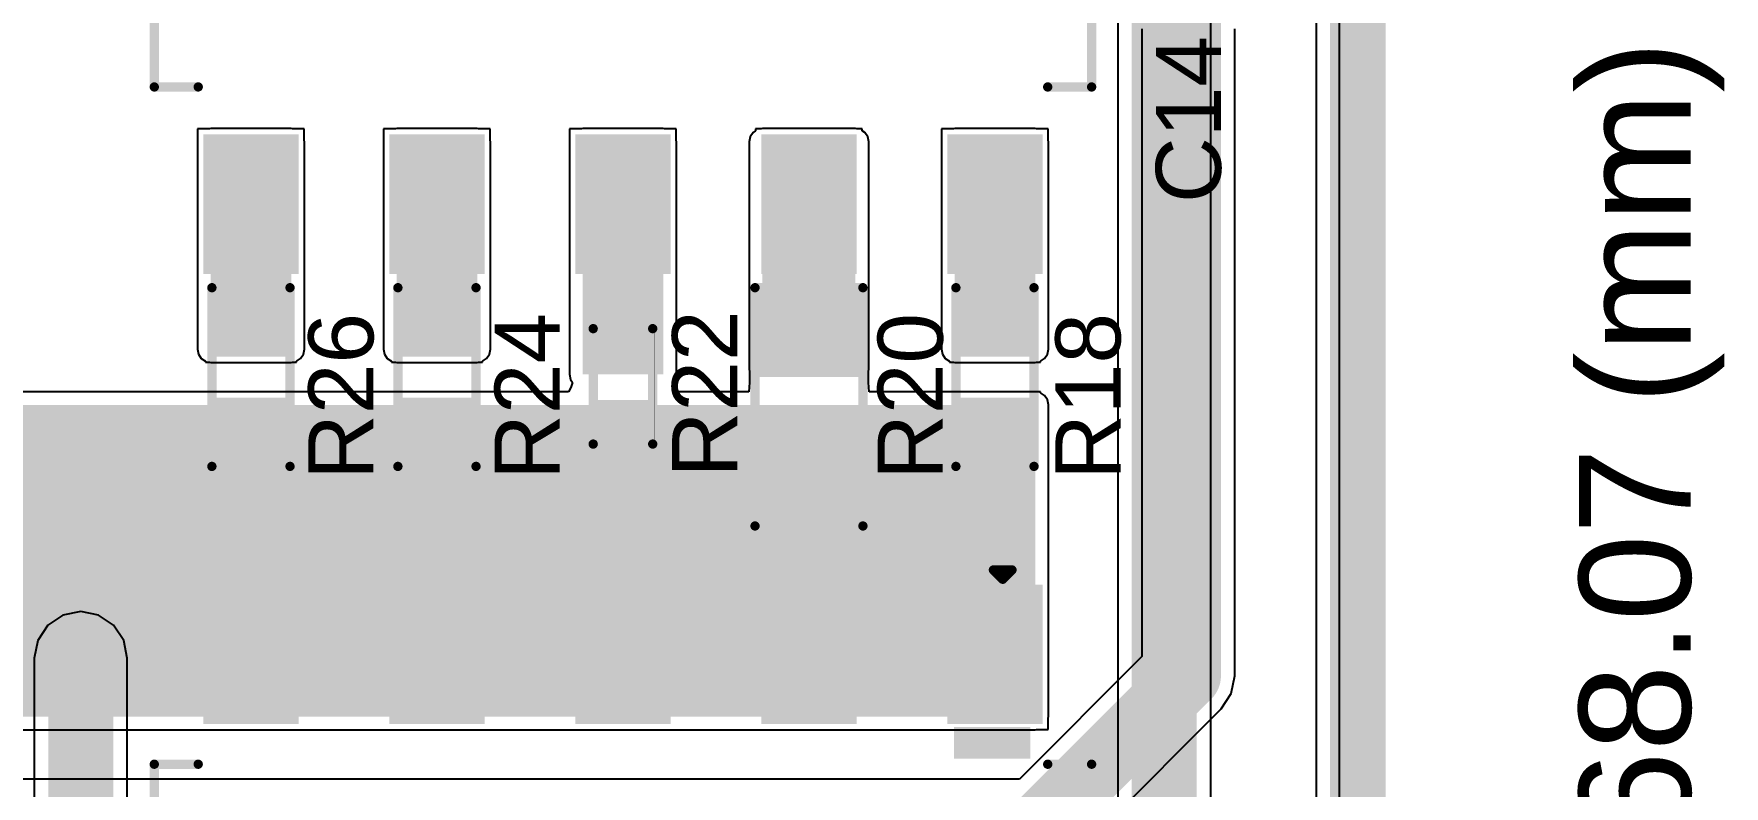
# Model space of a CAD drawing. Header units: millimetres. Extents: x -0.28 to 2.08, y -0.28 to 2.74.
# Drawn here: x 1.169 to 2.078, y 1.017 to 1.421 of the extents above; entities that cross this region are included whole.
import ezdxf

# ---------------------------------------------------------------- set-up
doc = ezdxf.new("R2010")
doc.units = ezdxf.units.MM
doc.header["$MEASUREMENT"] = 0
for name, color, linetype in [('BottomLayer', 5, 'Continuous'), ('Mechanical1', 6, 'Continuous'), ('TopLayer', 1, 'Continuous'), ('TopOverlay', 2, 'Continuous'), ('TopPaste', 8, 'Continuous'), ('TopSolder', 216, 'Continuous'), ('ViaHoleLayer', 16, 'Continuous')]:
    doc.layers.add(name, color=color, linetype=linetype)
doc.styles.add('Arial', font='', dxfattribs={"height": 0.2})
doc.styles.get('Arial').set_extended_font_data('Arial')

# ---------------------------------------------------------------- blocks, each defined once
blk = doc.blocks.new('DSIC05LS_P__15')
at = {"layer": 'TopLayer'}
for points in [[(-0.14961, 0.22165), (-0.14961, 0.17835), (-0.21654, 0.17835), (-0.21654, 0.22165)], [(0.21654, 0.22165), (0.21654, 0.17835), (0.14961, 0.17835), (0.14961, 0.22165)], [(-0.14961, 0.12165), (-0.14961, 0.07835), (-0.21654, 0.07835), (-0.21654, 0.12165)], [(0.21654, 0.12165), (0.21654, 0.07835), (0.14961, 0.07835), (0.14961, 0.12165)], [(-0.14961, 0.02165), (-0.14961, -0.02165), (-0.21654, -0.02165), (-0.21654, 0.02165)], [(0.21654, 0.02165), (0.21654, -0.02165), (0.14961, -0.02165), (0.14961, 0.02165)], [(-0.14961, -0.07835), (-0.14961, -0.12165), (-0.21654, -0.12165), (-0.21654, -0.07835)], [(0.21654, -0.07835), (0.21654, -0.12165), (0.14961, -0.12165), (0.14961, -0.07835)], [(-0.14961, -0.17835), (-0.14961, -0.22165), (-0.21654, -0.22165), (-0.21654, -0.17835)], [(0.21654, -0.17835), (0.21654, -0.22165), (0.14961, -0.22165), (0.14961, -0.17835)]]:
    blk.add_hatch(color=1, dxfattribs=at).paths.add_polyline_path(points)
at = {"layer": 'TopOverlay'}
blk.add_hatch(color=2, dxfattribs=at).paths.add_polyline_path([(-0.144, 0.178), (-0.127, 0.178), (-0.127, 0.219), (-0.144, 0.219)])
at = {"layer": 'TopPaste'}
for points in [[(-0.14961, 0.22165), (-0.14961, 0.17835), (-0.21654, 0.17835), (-0.21654, 0.22165)], [(0.21654, 0.22165), (0.21654, 0.17835), (0.14961, 0.17835), (0.14961, 0.22165)], [(-0.14961, 0.12165), (-0.14961, 0.07835), (-0.21654, 0.07835), (-0.21654, 0.12165)], [(0.21654, 0.12165), (0.21654, 0.07835), (0.14961, 0.07835), (0.14961, 0.12165)], [(-0.14961, 0.02165), (-0.14961, -0.02165), (-0.21654, -0.02165), (-0.21654, 0.02165)], [(0.21654, 0.02165), (0.21654, -0.02165), (0.14961, -0.02165), (0.14961, 0.02165)], [(-0.14961, -0.07835), (-0.14961, -0.12165), (-0.21654, -0.12165), (-0.21654, -0.07835)], [(0.21654, -0.07835), (0.21654, -0.12165), (0.14961, -0.12165), (0.14961, -0.07835)], [(-0.14961, -0.17835), (-0.14961, -0.22165), (-0.21654, -0.22165), (-0.21654, -0.17835)], [(0.21654, -0.17835), (0.21654, -0.22165), (0.14961, -0.22165), (0.14961, -0.17835)]]:
    blk.add_hatch(color=8, dxfattribs=at).paths.add_polyline_path(points)
at = {"layer": 'TopSolder'}
for points in [[(-0.14561, 0.22565), (-0.14561, 0.17435), (-0.22054, 0.17435), (-0.22054, 0.22565)], [(0.22054, 0.22565), (0.22054, 0.17435), (0.14561, 0.17435), (0.14561, 0.22565)], [(-0.14561, 0.12565), (-0.14561, 0.07435), (-0.22054, 0.07435), (-0.22054, 0.12565)], [(0.22054, 0.12565), (0.22054, 0.07435), (0.14561, 0.07435), (0.14561, 0.12565)], [(-0.14561, 0.02565), (-0.14561, -0.02565), (-0.22054, -0.02565), (-0.22054, 0.02565)], [(0.22054, 0.02565), (0.22054, -0.02565), (0.14561, -0.02565), (0.14561, 0.02565)], [(-0.14561, -0.07435), (-0.14561, -0.12565), (-0.22054, -0.12565), (-0.22054, -0.07435)], [(0.22054, -0.07435), (0.22054, -0.12565), (0.14561, -0.12565), (0.14561, -0.07435)], [(-0.14561, -0.17435), (-0.14561, -0.22565), (-0.22054, -0.22565), (-0.22054, -0.17435)], [(0.22054, -0.17435), (0.22054, -0.22565), (0.14561, -0.22565), (0.14561, -0.17435)]]:
    blk.add_hatch(color=216, dxfattribs=at).paths.add_polyline_path(points)
at = {"layer": 'TopOverlay', "const_width": 0.005}
for points in [[(0.12008, 0.25197), (-0.12402, 0.25197)], [(-0.12402, 0.22835), (-0.12402, 0.25197)], [(0.12008, 0.22835), (0.12008, 0.25197)], [(-0.22838, 0.19916), (-0.22838, 0.20916)], [(-0.22338, 0.20416), (-0.22838, 0.20916)], [(-0.22838, 0.19916), (-0.22338, 0.20416)], [(-0.12402, -0.25197), (-0.12402, -0.22835)], [(0.12008, -0.25197), (0.12008, -0.22835)], [(0.12008, -0.25197), (-0.12402, -0.25197)]]:
    blk.add_lwpolyline(points, dxfattribs=at)
at = {"layer": 'TopOverlay', "const_width": 0.0025}
for points in [[(-0.12527, 0.25197, 1), (-0.12277, 0.25197, 1)], [(-0.12527, 0.25197, 1), (-0.12277, 0.25197, 1)], [(0.11883, 0.25197, 1), (0.12133, 0.25197, 1)], [(0.11883, 0.25197, 1), (0.12133, 0.25197, 1)], [(-0.12527, 0.22835, 1), (-0.12277, 0.22835, 1)], [(0.11883, 0.22835, 1), (0.12133, 0.22835, 1)], [(-0.22963, 0.20916, 1), (-0.22713, 0.20916, 1)], [(-0.22963, 0.20916, 1), (-0.22713, 0.20916, 1)], [(-0.22963, 0.19916, 1), (-0.22713, 0.19916, 1)], [(-0.22963, 0.19916, 1), (-0.22713, 0.19916, 1)], [(-0.22463, 0.20416, 1), (-0.22213, 0.20416, 1)], [(-0.22463, 0.20416, 1), (-0.22213, 0.20416, 1)], [(-0.12527, -0.22835, 1), (-0.12277, -0.22835, 1)], [(0.11883, -0.22835, 1), (0.12133, -0.22835, 1)], [(-0.12527, -0.25197, 1), (-0.12277, -0.25197, 1)], [(-0.12527, -0.25197, 1), (-0.12277, -0.25197, 1)], [(0.11883, -0.25197, 1), (0.12133, -0.25197, 1)], [(0.11883, -0.25197, 1), (0.12133, -0.25197, 1)]]:
    blk.add_lwpolyline(points, format="xyb", close=True, dxfattribs=at)
blk = doc.blocks.new('DSIC05LS_P__16')
at = {"layer": 'TopLayer'}
for points in [[(-0.14961, 0.22165), (-0.14961, 0.17835), (-0.21654, 0.17835), (-0.21654, 0.22165)], [(0.21654, 0.22165), (0.21654, 0.17835), (0.14961, 0.17835), (0.14961, 0.22165)], [(-0.14961, 0.12165), (-0.14961, 0.07835), (-0.21654, 0.07835), (-0.21654, 0.12165)], [(0.21654, 0.12165), (0.21654, 0.07835), (0.14961, 0.07835), (0.14961, 0.12165)], [(-0.14961, 0.02165), (-0.14961, -0.02165), (-0.21654, -0.02165), (-0.21654, 0.02165)], [(0.21654, 0.02165), (0.21654, -0.02165), (0.14961, -0.02165), (0.14961, 0.02165)], [(-0.14961, -0.07835), (-0.14961, -0.12165), (-0.21654, -0.12165), (-0.21654, -0.07835)], [(0.21654, -0.07835), (0.21654, -0.12165), (0.14961, -0.12165), (0.14961, -0.07835)], [(-0.14961, -0.17835), (-0.14961, -0.22165), (-0.21654, -0.22165), (-0.21654, -0.17835)], [(0.21654, -0.17835), (0.21654, -0.22165), (0.14961, -0.22165), (0.14961, -0.17835)]]:
    blk.add_hatch(color=1, dxfattribs=at).paths.add_polyline_path(points)
at = {"layer": 'TopOverlay'}
blk.add_hatch(color=2, dxfattribs=at).paths.add_polyline_path([(-0.144, 0.178), (-0.127, 0.178), (-0.127, 0.219), (-0.144, 0.219)])
at = {"layer": 'TopPaste'}
for points in [[(-0.14961, 0.22165), (-0.14961, 0.17835), (-0.21654, 0.17835), (-0.21654, 0.22165)], [(0.21654, 0.22165), (0.21654, 0.17835), (0.14961, 0.17835), (0.14961, 0.22165)], [(-0.14961, 0.12165), (-0.14961, 0.07835), (-0.21654, 0.07835), (-0.21654, 0.12165)], [(0.21654, 0.12165), (0.21654, 0.07835), (0.14961, 0.07835), (0.14961, 0.12165)], [(-0.14961, 0.02165), (-0.14961, -0.02165), (-0.21654, -0.02165), (-0.21654, 0.02165)], [(0.21654, 0.02165), (0.21654, -0.02165), (0.14961, -0.02165), (0.14961, 0.02165)], [(-0.14961, -0.07835), (-0.14961, -0.12165), (-0.21654, -0.12165), (-0.21654, -0.07835)], [(0.21654, -0.07835), (0.21654, -0.12165), (0.14961, -0.12165), (0.14961, -0.07835)], [(-0.14961, -0.17835), (-0.14961, -0.22165), (-0.21654, -0.22165), (-0.21654, -0.17835)], [(0.21654, -0.17835), (0.21654, -0.22165), (0.14961, -0.22165), (0.14961, -0.17835)]]:
    blk.add_hatch(color=8, dxfattribs=at).paths.add_polyline_path(points)
at = {"layer": 'TopSolder'}
for points in [[(-0.14561, 0.22565), (-0.14561, 0.17435), (-0.22054, 0.17435), (-0.22054, 0.22565)], [(0.22054, 0.22565), (0.22054, 0.17435), (0.14561, 0.17435), (0.14561, 0.22565)], [(-0.14561, 0.12565), (-0.14561, 0.07435), (-0.22054, 0.07435), (-0.22054, 0.12565)], [(0.22054, 0.12565), (0.22054, 0.07435), (0.14561, 0.07435), (0.14561, 0.12565)], [(-0.14561, 0.02565), (-0.14561, -0.02565), (-0.22054, -0.02565), (-0.22054, 0.02565)], [(0.22054, 0.02565), (0.22054, -0.02565), (0.14561, -0.02565), (0.14561, 0.02565)], [(-0.14561, -0.07435), (-0.14561, -0.12565), (-0.22054, -0.12565), (-0.22054, -0.07435)], [(0.22054, -0.07435), (0.22054, -0.12565), (0.14561, -0.12565), (0.14561, -0.07435)], [(-0.14561, -0.17435), (-0.14561, -0.22565), (-0.22054, -0.22565), (-0.22054, -0.17435)], [(0.22054, -0.17435), (0.22054, -0.22565), (0.14561, -0.22565), (0.14561, -0.17435)]]:
    blk.add_hatch(color=216, dxfattribs=at).paths.add_polyline_path(points)
at = {"layer": 'TopOverlay', "const_width": 0.005}
for points in [[(0.12008, 0.25197), (-0.12402, 0.25197)], [(-0.12402, 0.22835), (-0.12402, 0.25197)], [(0.12008, 0.22835), (0.12008, 0.25197)], [(-0.22838, 0.19916), (-0.22838, 0.20916)], [(-0.22338, 0.20416), (-0.22838, 0.20916)], [(-0.22838, 0.19916), (-0.22338, 0.20416)], [(-0.12402, -0.25197), (-0.12402, -0.22835)], [(0.12008, -0.25197), (0.12008, -0.22835)], [(0.12008, -0.25197), (-0.12402, -0.25197)]]:
    blk.add_lwpolyline(points, dxfattribs=at)
at = {"layer": 'TopOverlay', "const_width": 0.0025}
for points in [[(-0.12527, 0.25197, 1), (-0.12277, 0.25197, 1)], [(-0.12527, 0.25197, 1), (-0.12277, 0.25197, 1)], [(0.11883, 0.25197, 1), (0.12133, 0.25197, 1)], [(0.11883, 0.25197, 1), (0.12133, 0.25197, 1)], [(-0.12527, 0.22835, 1), (-0.12277, 0.22835, 1)], [(0.11883, 0.22835, 1), (0.12133, 0.22835, 1)], [(-0.22963, 0.20916, 1), (-0.22713, 0.20916, 1)], [(-0.22963, 0.20916, 1), (-0.22713, 0.20916, 1)], [(-0.22963, 0.19916, 1), (-0.22713, 0.19916, 1)], [(-0.22963, 0.19916, 1), (-0.22713, 0.19916, 1)], [(-0.22463, 0.20416, 1), (-0.22213, 0.20416, 1)], [(-0.22463, 0.20416, 1), (-0.22213, 0.20416, 1)], [(-0.12527, -0.22835, 1), (-0.12277, -0.22835, 1)], [(0.11883, -0.22835, 1), (0.12133, -0.22835, 1)], [(-0.12527, -0.25197, 1), (-0.12277, -0.25197, 1)], [(-0.12527, -0.25197, 1), (-0.12277, -0.25197, 1)], [(0.11883, -0.25197, 1), (0.12133, -0.25197, 1)], [(0.11883, -0.25197, 1), (0.12133, -0.25197, 1)]]:
    blk.add_lwpolyline(points, format="xyb", close=True, dxfattribs=at)
blk = doc.blocks.new('R___0603_64')
at = {"layer": 'TopLayer'}
for points in [[(-0.015, 0.0175), (-0.015, -0.0175), (-0.045, -0.0175), (-0.045, 0.0175)], [(0.045, 0.0175), (0.045, -0.0175), (0.015, -0.0175), (0.015, 0.0175)]]:
    blk.add_hatch(color=1, dxfattribs=at).paths.add_polyline_path(points)
at = {"layer": 'TopPaste'}
for points in [[(-0.015, 0.0175), (-0.015, -0.0175), (-0.045, -0.0175), (-0.045, 0.0175)], [(0.045, 0.0175), (0.045, -0.0175), (0.015, -0.0175), (0.015, 0.0175)]]:
    blk.add_hatch(color=8, dxfattribs=at).paths.add_polyline_path(points)
at = {"layer": 'TopSolder'}
for points in [[(-0.011, 0.0215), (-0.011, -0.0215), (-0.049, -0.0215), (-0.049, 0.0215)], [(0.049, 0.0215), (0.049, -0.0215), (0.011, -0.0215), (0.011, 0.0215)]]:
    blk.add_hatch(color=216, dxfattribs=at).paths.add_polyline_path(points)
at = {"layer": 'TopOverlay', "const_width": 0.005}
for points in [[(-0.048, 0.021), (0.048, 0.021)], [(-0.048, 0.021), (-0.048, -0.021)], [(0.048, 0.021), (0.048, -0.021)], [(-0.048, -0.021), (0.048, -0.021)]]:
    blk.add_lwpolyline(points, dxfattribs=at)
at = {"layer": 'TopOverlay', "const_width": 0.0025}
for points in [[(-0.04925, 0.021, 1), (-0.04675, 0.021, 1)], [(-0.04925, 0.021, 1), (-0.04675, 0.021, 1)], [(0.04675, 0.021, 1), (0.04925, 0.021, 1)], [(0.04675, 0.021, 1), (0.04925, 0.021, 1)], [(-0.04925, -0.021, 1), (-0.04675, -0.021, 1)], [(-0.04925, -0.021, 1), (-0.04675, -0.021, 1)], [(0.04675, -0.021, 1), (0.04925, -0.021, 1)], [(0.04675, -0.021, 1), (0.04925, -0.021, 1)]]:
    blk.add_lwpolyline(points, format="xyb", close=True, dxfattribs=at)
blk = doc.blocks.new('R___0603_66')
at = {"layer": 'TopLayer'}
for points in [[(-0.015, 0.0175), (-0.015, -0.0175), (-0.045, -0.0175), (-0.045, 0.0175)], [(0.045, 0.0175), (0.045, -0.0175), (0.015, -0.0175), (0.015, 0.0175)]]:
    blk.add_hatch(color=1, dxfattribs=at).paths.add_polyline_path(points)
at = {"layer": 'TopPaste'}
for points in [[(-0.015, 0.0175), (-0.015, -0.0175), (-0.045, -0.0175), (-0.045, 0.0175)], [(0.045, 0.0175), (0.045, -0.0175), (0.015, -0.0175), (0.015, 0.0175)]]:
    blk.add_hatch(color=8, dxfattribs=at).paths.add_polyline_path(points)
at = {"layer": 'TopSolder'}
for points in [[(-0.011, 0.0215), (-0.011, -0.0215), (-0.049, -0.0215), (-0.049, 0.0215)], [(0.049, 0.0215), (0.049, -0.0215), (0.011, -0.0215), (0.011, 0.0215)]]:
    blk.add_hatch(color=216, dxfattribs=at).paths.add_polyline_path(points)
at = {"layer": 'TopOverlay', "const_width": 0.005}
for points in [[(-0.048, 0.021), (0.048, 0.021)], [(-0.048, 0.021), (-0.048, -0.021)], [(0.048, 0.021), (0.048, -0.021)], [(-0.048, -0.021), (0.048, -0.021)]]:
    blk.add_lwpolyline(points, dxfattribs=at)
at = {"layer": 'TopOverlay', "const_width": 0.0025}
for points in [[(-0.04925, 0.021, 1), (-0.04675, 0.021, 1)], [(-0.04925, 0.021, 1), (-0.04675, 0.021, 1)], [(0.04675, 0.021, 1), (0.04925, 0.021, 1)], [(0.04675, 0.021, 1), (0.04925, 0.021, 1)], [(-0.04925, -0.021, 1), (-0.04675, -0.021, 1)], [(-0.04925, -0.021, 1), (-0.04675, -0.021, 1)], [(0.04675, -0.021, 1), (0.04925, -0.021, 1)], [(0.04675, -0.021, 1), (0.04925, -0.021, 1)]]:
    blk.add_lwpolyline(points, format="xyb", close=True, dxfattribs=at)
blk = doc.blocks.new('R___0402_68')
at = {"layer": 'TopLayer'}
for points in [[(-0.0275, -0.0125), (-0.0275, 0.0125), (-0.0095, 0.0125), (-0.0095, -0.0125)], [(0.0095, -0.0125), (0.0095, 0.0125), (0.0275, 0.0125), (0.0275, -0.0125)]]:
    blk.add_hatch(color=1, dxfattribs=at).paths.add_polyline_path(points)
at = {"layer": 'TopPaste'}
for points in [[(-0.0275, -0.0125), (-0.0275, 0.0125), (-0.0095, 0.0125), (-0.0095, -0.0125)], [(0.0095, -0.0125), (0.0095, 0.0125), (0.0275, 0.0125), (0.0275, -0.0125)]]:
    blk.add_hatch(color=8, dxfattribs=at).paths.add_polyline_path(points)
at = {"layer": 'TopSolder'}
for points in [[(-0.02967, -0.01467), (-0.02967, 0.01467), (-0.00733, 0.01467), (-0.00733, -0.01467)], [(0.00733, -0.01467), (0.00733, 0.01467), (0.02967, 0.01467), (0.02967, -0.01467)]]:
    blk.add_hatch(color=216, dxfattribs=at).paths.add_polyline_path(points)
at = {"layer": 'TopOverlay'}
for points, const_width in [([(-0.031, 0.016), (-0.031, -0.016)], 0.005), ([(-0.031, 0.016), (0.031, 0.016)], 0.005), ([(0.031, 0.016), (0.031, -0.016)], 0.005), ([(-0.031, -0.016), (0.031, -0.016)], 0.005), ([(-0.032, -0.017), (0.032, -0.017)], 0.000127)]:
    blk.add_lwpolyline(points, dxfattribs=dict(at, const_width=const_width))
for points, const_width in [([(-0.03225, 0.016, 1), (-0.02975, 0.016, 1)], 0.0025), ([(-0.03225, 0.016, 1), (-0.02975, 0.016, 1)], 0.0025), ([(0.02975, 0.016, 1), (0.03225, 0.016, 1)], 0.0025), ([(0.02975, 0.016, 1), (0.03225, 0.016, 1)], 0.0025), ([(-0.03225, -0.016, 1), (-0.02975, -0.016, 1)], 0.0025), ([(-0.03225, -0.016, 1), (-0.02975, -0.016, 1)], 0.0025), ([(-0.03203, -0.017, 1), (-0.03197, -0.017, 1)], 0.0000635), ([(0.02975, -0.016, 1), (0.03225, -0.016, 1)], 0.0025), ([(0.02975, -0.016, 1), (0.03225, -0.016, 1)], 0.0025), ([(0.03197, -0.017, 1), (0.03203, -0.017, 1)], 0.0000635)]:
    blk.add_lwpolyline(points, format="xyb", close=True, dxfattribs=dict(at, const_width=const_width))
blk = doc.blocks.new('RES_0805_70')
at = {"layer": 'TopLayer'}
for points in [[(-0.06, 0.025), (-0.02, 0.025), (-0.02, -0.025), (-0.06, -0.025)], [(0.02, 0.025), (0.06, 0.025), (0.06, -0.025), (0.02, -0.025)]]:
    blk.add_hatch(color=1, dxfattribs=at).paths.add_polyline_path(points)
at = {"layer": 'TopPaste'}
for points in [[(-0.06, 0.025), (-0.02, 0.025), (-0.02, -0.025), (-0.06, -0.025)], [(0.02, 0.025), (0.06, 0.025), (0.06, -0.025), (0.02, -0.025)]]:
    blk.add_hatch(color=8, dxfattribs=at).paths.add_polyline_path(points)
at = {"layer": 'TopSolder'}
for points in [[(-0.064, 0.029), (-0.016, 0.029), (-0.016, -0.029), (-0.064, -0.029)], [(0.016, 0.029), (0.064, 0.029), (0.064, -0.029), (0.016, -0.029)]]:
    blk.add_hatch(color=216, dxfattribs=at).paths.add_polyline_path(points)
at = {"layer": 'TopOverlay', "const_width": 0.005}
for points in [[(-0.064, 0.029), (-0.064, -0.029)], [(-0.064, 0.029), (0.064, 0.029)], [(0.064, 0.029), (0.064, -0.029)], [(-0.064, -0.029), (0.064, -0.029)]]:
    blk.add_lwpolyline(points, dxfattribs=at)
at = {"layer": 'TopOverlay', "const_width": 0.0025}
for points in [[(-0.06525, 0.029, 1), (-0.06275, 0.029, 1)], [(-0.06525, 0.029, 1), (-0.06275, 0.029, 1)], [(0.06275, 0.029, 1), (0.06525, 0.029, 1)], [(0.06275, 0.029, 1), (0.06525, 0.029, 1)], [(-0.06525, -0.029, 1), (-0.06275, -0.029, 1)], [(-0.06525, -0.029, 1), (-0.06275, -0.029, 1)], [(0.06275, -0.029, 1), (0.06525, -0.029, 1)], [(0.06275, -0.029, 1), (0.06525, -0.029, 1)]]:
    blk.add_lwpolyline(points, format="xyb", close=True, dxfattribs=at)
blk = doc.blocks.new('R___0603_72')
at = {"layer": 'TopLayer'}
for points in [[(-0.015, 0.0175), (-0.015, -0.0175), (-0.045, -0.0175), (-0.045, 0.0175)], [(0.045, 0.0175), (0.045, -0.0175), (0.015, -0.0175), (0.015, 0.0175)]]:
    blk.add_hatch(color=1, dxfattribs=at).paths.add_polyline_path(points)
at = {"layer": 'TopPaste'}
for points in [[(-0.015, 0.0175), (-0.015, -0.0175), (-0.045, -0.0175), (-0.045, 0.0175)], [(0.045, 0.0175), (0.045, -0.0175), (0.015, -0.0175), (0.015, 0.0175)]]:
    blk.add_hatch(color=8, dxfattribs=at).paths.add_polyline_path(points)
at = {"layer": 'TopSolder'}
for points in [[(-0.011, 0.0215), (-0.011, -0.0215), (-0.049, -0.0215), (-0.049, 0.0215)], [(0.049, 0.0215), (0.049, -0.0215), (0.011, -0.0215), (0.011, 0.0215)]]:
    blk.add_hatch(color=216, dxfattribs=at).paths.add_polyline_path(points)
at = {"layer": 'TopOverlay', "const_width": 0.005}
for points in [[(-0.048, 0.021), (0.048, 0.021)], [(-0.048, 0.021), (-0.048, -0.021)], [(0.048, 0.021), (0.048, -0.021)], [(-0.048, -0.021), (0.048, -0.021)]]:
    blk.add_lwpolyline(points, dxfattribs=at)
at = {"layer": 'TopOverlay', "const_width": 0.0025}
for points in [[(-0.04925, 0.021, 1), (-0.04675, 0.021, 1)], [(-0.04925, 0.021, 1), (-0.04675, 0.021, 1)], [(0.04675, 0.021, 1), (0.04925, 0.021, 1)], [(0.04675, 0.021, 1), (0.04925, 0.021, 1)], [(-0.04925, -0.021, 1), (-0.04675, -0.021, 1)], [(-0.04925, -0.021, 1), (-0.04675, -0.021, 1)], [(0.04675, -0.021, 1), (0.04925, -0.021, 1)], [(0.04675, -0.021, 1), (0.04925, -0.021, 1)]]:
    blk.add_lwpolyline(points, format="xyb", close=True, dxfattribs=at)

msp = doc.modelspace()

# ---------------------------------------------------------------- hatches: boundary and pattern name
at = {"layer": 'BottomLayer'}
h = msp.add_hatch(color=5, dxfattribs=at)
edge = h.paths.add_edge_path()
edge.add_arc((1.19445, 1.08595), 0.01181, 0, 360)
at = {"layer": 'TopLayer'}
for points in [[(1.26429, 1.25195), (1.3076, 1.25195), (1.3076, 1.36327), (1.26429, 1.36327)], [(1.36429, 1.25195), (1.4076, 1.25195), (1.4076, 1.36327), (1.36429, 1.36327)], [(1.46429, 1.23845), (1.5076, 1.23845), (1.5076, 1.36327), (1.46429, 1.36327)], [(1.56095, 1.24095), (1.61095, 1.24095), (1.61095, 1.36327), (1.56095, 1.36327)], [(1.66429, 1.25195), (1.7076, 1.25195), (1.7076, 1.36327), (1.66429, 1.36327)], [(0.09929, 1.05455), (1.7076, 1.05455), (1.7076, 1.22195), (0.09929, 1.22195)]]:
    msp.add_hatch(color=1, dxfattribs=at).paths.add_polyline_path(points)
h = msp.add_hatch(color=1, dxfattribs=at)
edge = h.paths.add_edge_path()
edge.add_arc((1.19445, 1.08595), 0.01181, 0, 360)
at = {"layer": 'ViaHoleLayer'}
h = msp.add_hatch(color=16, dxfattribs=at)
edge = h.paths.add_edge_path()
edge.add_arc((1.19445, 1.08595), 0.00591, 0, 360)

# ---------------------------------------------------------------- linework, layer by layer
at = {"layer": 'BottomLayer'}
for p, q in [((1.75197, 1.96623), (1.75197, 0.49605)), ((1.80193, 0.5064), (1.80193, 1.96539)), ((1.871, 1.85345), (1.871, 0.06026)), ((1.18489, 1.10902), (1.17679, 1.10361)), ((1.19445, 1.11093), (1.18489, 1.10902)), ((1.20401, 1.10902), (1.19445, 1.11093)), ((1.21211, 1.10361), (1.20401, 1.10902)), ((1.17679, 1.10361), (1.17137, 1.09551)), ((1.21753, 1.09551), (1.21211, 1.10361)), ((1.17137, 1.09551), (1.16947, 1.08595)), ((1.21943, 1.08595), (1.21753, 1.09551)), ((1.16947, 1.08595), (1.16947, 0.43095)), ((1.21943, 0.44129), (1.21943, 1.08595))]:
    msp.add_line(p, q, dxfattribs=at)
at = {"layer": 'BottomLayer', "const_width": 0.035}
for points in [[(1.77695, 0.49605), (1.77695, 1.99495)], [(1.19445, 0.43095), (1.19445, 1.08595)]]:
    msp.add_lwpolyline(points, dxfattribs=at)
at = {"layer": 'BottomLayer', "const_width": 0.0175}
msp.add_lwpolyline([(1.1857, 1.08595, 1), (1.2032, 1.08595, 1)], format="xyb", close=True, dxfattribs=at)
at = {"layer": 'TopLayer'}
for p, q in [((1.85857, 1.71979), (1.85857, 0.98329)), ((1.76497, 1.42395), (1.76497, 1.08679)), ((1.81493, 1.07644), (1.81493, 1.42395)), ((1.25729, 1.36396), (1.25715, 1.36327)), ((1.25715, 1.36327), (1.25715, 1.25195)), ((1.2636, 1.37027), (1.25729, 1.37027)), ((1.25729, 1.37027), (1.25729, 1.36396)), ((1.26429, 1.37041), (1.2636, 1.37027)), ((1.3076, 1.37041), (1.26429, 1.37041)), ((1.30829, 1.37027), (1.3076, 1.37041)), ((1.3146, 1.37027), (1.30829, 1.37027)), ((1.3146, 1.36396), (1.3146, 1.37027)), ((1.31474, 1.36327), (1.3146, 1.36396)), ((1.31474, 1.25195), (1.31474, 1.36327)), ((1.35729, 1.36396), (1.35715, 1.36327)), ((1.35715, 1.36327), (1.35715, 1.25195)), ((1.3636, 1.37027), (1.35729, 1.37027)), ((1.35729, 1.37027), (1.35729, 1.36396)), ((1.36429, 1.37041), (1.3636, 1.37027)), ((1.4076, 1.37041), (1.36429, 1.37041)), ((1.40829, 1.37027), (1.4076, 1.37041)), ((1.4146, 1.37027), (1.40829, 1.37027)), ((1.4146, 1.36396), (1.4146, 1.37027)), ((1.41474, 1.36327), (1.4146, 1.36396)), ((1.41474, 1.25195), (1.41474, 1.36327)), ((1.45729, 1.36396), (1.45715, 1.36327)), ((1.45715, 1.36327), (1.45715, 1.23845)), ((1.4636, 1.37027), (1.45729, 1.37027)), ((1.45729, 1.37027), (1.45729, 1.36396)), ((1.46429, 1.37041), (1.4636, 1.37027)), ((1.5076, 1.37041), (1.46429, 1.37041)), ((1.50829, 1.37027), (1.5076, 1.37041)), ((1.5146, 1.37027), (1.50829, 1.37027)), ((1.5146, 1.36396), (1.5146, 1.37027)), ((1.51474, 1.36327), (1.5146, 1.36396)), ((1.51474, 1.23845), (1.51474, 1.36327)), ((1.55435, 1.366), (1.55381, 1.36327)), ((1.55381, 1.36327), (1.55381, 1.24095)), ((1.5559, 1.36831), (1.55435, 1.366)), ((1.55729, 1.36925), (1.5559, 1.36831)), ((1.56026, 1.37027), (1.55729, 1.37027)), ((1.55729, 1.37027), (1.55729, 1.36925)), ((1.56095, 1.37041), (1.56026, 1.37027)), ((1.61095, 1.37041), (1.56095, 1.37041)), ((1.61164, 1.37027), (1.61095, 1.37041)), ((1.6146, 1.37027), (1.61164, 1.37027)), ((1.6146, 1.36925), (1.6146, 1.37027)), ((1.61599, 1.36831), (1.6146, 1.36925)), ((1.61754, 1.366), (1.61599, 1.36831)), ((1.61808, 1.36327), (1.61754, 1.366)), ((1.61808, 1.24095), (1.61808, 1.36327)), ((1.65729, 1.36396), (1.65715, 1.36327)), ((1.65715, 1.36327), (1.65715, 1.25195)), ((1.6636, 1.37027), (1.65729, 1.37027)), ((1.65729, 1.37027), (1.65729, 1.36396)), ((1.66429, 1.37041), (1.6636, 1.37027)), ((1.7076, 1.37041), (1.66429, 1.37041)), ((1.70829, 1.37027), (1.7076, 1.37041)), ((1.7146, 1.37027), (1.70829, 1.37027)), ((1.7146, 1.36396), (1.7146, 1.37027)), ((1.71474, 1.36327), (1.7146, 1.36396)), ((1.71474, 1.25195), (1.71474, 1.36327)), ((1.25715, 1.25195), (1.2577, 1.24921)), ((1.2577, 1.24921), (1.25925, 1.2469)), ((1.25925, 1.2469), (1.26145, 1.24543)), ((1.26145, 1.24543), (1.26145, 1.24495)), ((1.31045, 1.24543), (1.31265, 1.2469)), ((1.31045, 1.24495), (1.31045, 1.24543)), ((1.31265, 1.2469), (1.31419, 1.24921)), ((1.31419, 1.24921), (1.31474, 1.25195)), ((1.35715, 1.25195), (1.3577, 1.24921)), ((1.3577, 1.24921), (1.35925, 1.2469)), ((1.35925, 1.2469), (1.36145, 1.24543)), ((1.36145, 1.24543), (1.36145, 1.24495)), ((1.41045, 1.24543), (1.41265, 1.2469)), ((1.41045, 1.24495), (1.41045, 1.24543)), ((1.41265, 1.2469), (1.41419, 1.24921)), ((1.41419, 1.24921), (1.41474, 1.25195)), ((1.65715, 1.25195), (1.6577, 1.24921)), ((1.6577, 1.24921), (1.65925, 1.2469)), ((1.65925, 1.2469), (1.66145, 1.24543)), ((1.66145, 1.24543), (1.66145, 1.24495)), ((1.71045, 1.24543), (1.71265, 1.2469)), ((1.71045, 1.24495), (1.71045, 1.24543)), ((1.71265, 1.2469), (1.71419, 1.24921)), ((1.71419, 1.24921), (1.71474, 1.25195)), ((1.26145, 1.24495), (1.2636, 1.24495)), ((1.2636, 1.24495), (1.26429, 1.24481)), ((1.26429, 1.24481), (1.3076, 1.24481)), ((1.3076, 1.24481), (1.30829, 1.24495)), ((1.30829, 1.24495), (1.31045, 1.24495)), ((1.36145, 1.24495), (1.3636, 1.24495)), ((1.3636, 1.24495), (1.36429, 1.24481)), ((1.36429, 1.24481), (1.4076, 1.24481)), ((1.4076, 1.24481), (1.40829, 1.24495)), ((1.40829, 1.24495), (1.41045, 1.24495)), ((1.45715, 1.23845), (1.4577, 1.23571)), ((1.51419, 1.23571), (1.51474, 1.23845)), ((1.55381, 1.24095), (1.55395, 1.24026)), ((1.55395, 1.24026), (1.55395, 1.23408)), ((1.61795, 1.24026), (1.61808, 1.24095)), ((1.61795, 1.23408), (1.61795, 1.24026)), ((1.66145, 1.24495), (1.6636, 1.24495)), ((1.6636, 1.24495), (1.66429, 1.24481)), ((1.66429, 1.24481), (1.7076, 1.24481)), ((1.7076, 1.24481), (1.70829, 1.24495)), ((1.70829, 1.24495), (1.71045, 1.24495)), ((1.4567, 1.22908), (1.03019, 1.22908)), ((1.45801, 1.2313), (1.4567, 1.22908)), ((1.4577, 1.23571), (1.45879, 1.23408)), ((1.45879, 1.23408), (1.45801, 1.2313)), ((1.5131, 1.23408), (1.51419, 1.23571)), ((1.51388, 1.2313), (1.5131, 1.23408)), ((1.51519, 1.22908), (1.51388, 1.2313)), ((1.55361, 1.22908), (1.51519, 1.22908)), ((1.55395, 1.23395), (1.55361, 1.22908)), ((1.55395, 1.23408), (1.55395, 1.23395)), ((1.61795, 1.23395), (1.61795, 1.23408)), ((1.61828, 1.22908), (1.61795, 1.23395)), ((1.7076, 1.22908), (1.61828, 1.22908)), ((1.70829, 1.22895), (1.7076, 1.22908)), ((1.71045, 1.22895), (1.70829, 1.22895)), ((1.71045, 1.22846), (1.71045, 1.22895)), ((1.71265, 1.22699), (1.71045, 1.22846)), ((1.71419, 1.22468), (1.71265, 1.22699)), ((1.71474, 1.22195), (1.71419, 1.22468)), ((1.71474, 1.05455), (1.71474, 1.22195)), ((1.76497, 1.08679), (1.6991, 1.02093)), ((1.81302, 1.06688), (1.81493, 1.07644)), ((1.80761, 1.05878), (1.81302, 1.06688)), ((1.7146, 1.05386), (1.71474, 1.05455)), ((1.72711, 0.97828), (1.80761, 1.05878)), ((0.09929, 1.04741), (1.7076, 1.04741)), ((1.7076, 1.04741), (1.70829, 1.04755)), ((1.70829, 1.04755), (1.7146, 1.04755)), ((1.7146, 1.04755), (1.7146, 1.05386)), ((1.6991, 1.02093), (0.06945, 1.02093))]:
    msp.add_line(p, q, dxfattribs=at)
for points, const_width in [([(1.881, 0.974), (1.881, 1.72908)], 0.03), ([(1.78995, 1.07644), (1.78995, 1.46095)], 0.035), ([(1.70945, 0.99595), (1.78995, 1.07644)], 0.035)]:
    msp.add_lwpolyline(points, dxfattribs=dict(at, const_width=const_width))
at = {"layer": 'TopLayer', "const_width": 0.0175}
msp.add_lwpolyline([(1.7812, 1.07644, 1), (1.7987, 1.07644, 1)], format="xyb", close=True, dxfattribs=at)
msp.add_lwpolyline([(1.7812, 1.07644, 1), (1.7987, 1.07644, 1)], format="xyb", close=True, dxfattribs=at)

# ---------------------------------------------------------------- block references
for name, p, rotation in [('DSIC05LS_P__16', (1.48595, 1.51287), 270), ('R___0603_64', (1.28595, 1.23695), 90), ('R___0603_66', (1.38595, 1.23695), 90), ('RES_0805_70', (1.58595, 1.22095), 90), ('R___0603_72', (1.68595, 1.23695), 90), ('R___0402_68', (1.48595, 1.23195), 90), ('DSIC05LS_P__15', (1.48595, 0.90495), 270)]:
    msp.add_blockref(name, p, dxfattribs=dict(rotation=rotation))

# ---------------------------------------------------------------- texts
at = {"layer": 'Mechanical1', "style": 'Arial'}
msp.add_text('68.07 (mm)', height=0.06, rotation=90, dxfattribs=at).set_placement((2.05995, 0.98929))
at = {"layer": 'TopOverlay', "style": 'Arial'}
for s, p in [('C14', (1.80744, 1.33044)), ('R26', (1.35179, 1.18169)), ('R24', (1.45194, 1.18169)), ('R22', (1.54737, 1.18309)), ('R20', (1.65788, 1.18169)), ('R18', (1.75344, 1.18169))]:
    msp.add_text(s, height=0.035, rotation=90, dxfattribs=at).set_placement(p)

doc.saveas('drawing.dxf')
